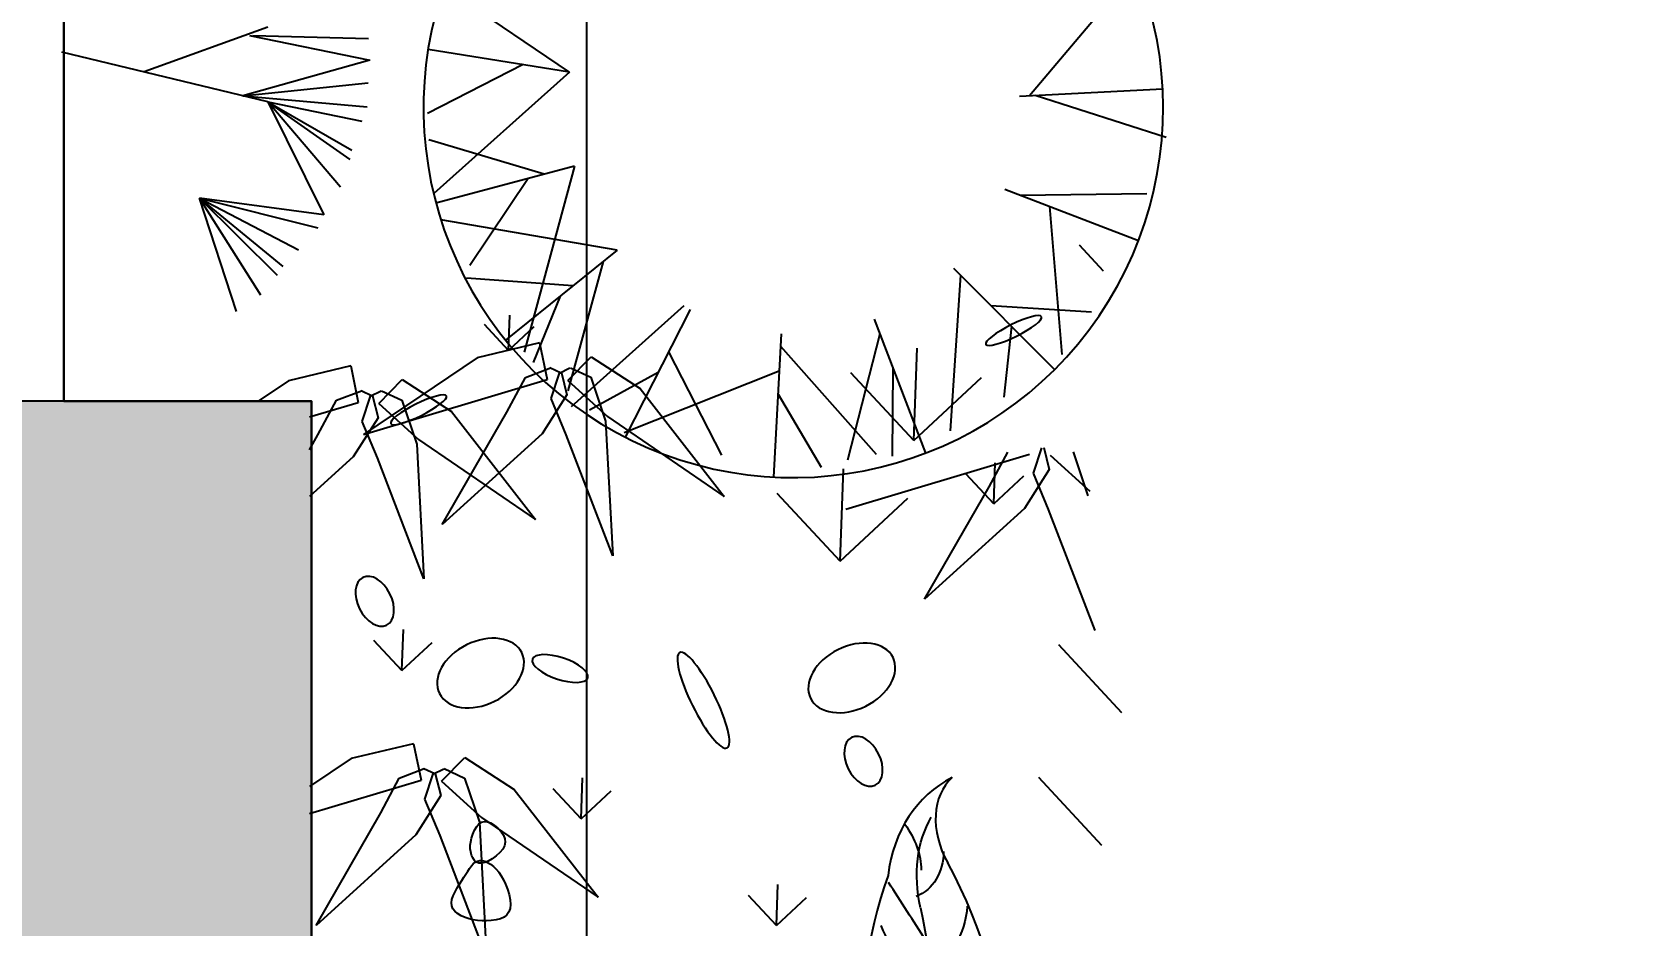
# Model space of a CAD drawing. Header units: millimetres. Extents: x 148889 to 229003, y -70503 to 111106.
# Drawn here: x 214874 to 215458, y -43255 to -42930 of the extents above; entities that cross this region are included whole.
import ezdxf

# ---------------------------------------------------------------- set-up
doc = ezdxf.new("R2010")
doc.units = ezdxf.units.MM
doc.header["$PDMODE"] = 3
for name, color, linetype in [('P-原墙线', 7, 'Continuous'), ('P-外部尺寸', 44, 'Continuous'), ('P-活动家具', 3, 'Continuous')]:
    doc.layers.add(name, color=color, linetype=linetype)
doc.styles.add('Arial', font='arial.ttf')
doc.dimstyles.new('1比80', dxfattribs={"dimscale": 80, "dimtxt": 2, "dimasz": 1.25, "dimexe": 1, "dimexo": 1, "dimgap": 0.25, "dimtad": 1, "dimdec": 0, "dimrnd": 0.005, "dimzin": 0, "dimdsep": 46, "dimtxsty": 'Arial', "dimblk": 'ARCHTICK', "dimcen": 0.125, "dimdle": 1, "dimclrd": 44, "dimclre": 44, "dimclrt": 50, "dimadec": 0, "dimazin": 0, "dimtfac": 1, "dimtdec": 0, "dimtix": 1, "dimtmove": 2, "dimatfit": 3, "dimldrblk": 'DOT', "dimfxl": 5, "dimfxlon": 1, "dimtvp": 1, "dimtolj": 1, "dimtzin": 0, "dimarcsym": 0})

# ---------------------------------------------------------------- blocks, each defined once
blk = doc.blocks.new('_ArchTick')
at = {"color": 0, "linetype": 'ByBlock', "const_width": 0.15}
blk.add_lwpolyline([(-0.5, -0.5), (0.5, 0.5)], dxfattribs=at)
blk = doc.blocks.new('*D352')
at = {"layer": 'Defpoints', "color": 0}
for p in [(214675.9467082483, -43194.42358681655), (218361.1731619699, -43194.42358681655), (214675.9467082483, -43424.42358681651)]:
    blk.add_point(p, dxfattribs=at)
at = {"layer": 'P-外部尺寸', "color": 44, "lineweight": -2}
for p, q in [((218361.1731619699, -43194.42358681655), (218361.1731619699, -43094.42358681655)), ((217961.1731619699, -43194.42358681655), (218441.1731619699, -43194.42358681655)), ((218361.1731619699, -43424.42358681651), (218361.1731619699, -43194.42358681655)), ((217961.1731619699, -43424.42358681651), (218441.1731619699, -43424.42358681651)), ((218361.1731619699, -43424.42358681651), (218361.1731619699, -43524.42358681651))]:
    blk.add_line(p, q, dxfattribs=at)
at = {"layer": 'P-外部尺寸', "color": 44, "lineweight": -2, "xscale": 100, "yscale": 100, "zscale": 100}
for p, rotation in [((218361.1731619699, -43194.42358681655), 270), ((218361.1731619699, -43424.42358681651), 90)]:
    blk.add_blockref('_ArchTick', p, dxfattribs=dict(at, rotation=rotation))
at = {"layer": 'P-外部尺寸', "color": 50, "insert": (218259.4269136752, -43309.4235868165), "char_height": 160, "attachment_point": 5, "rotation": 90, "style": 'Arial'}
blk.add_mtext('\\A1;230', dxfattribs=at)
blk = doc.blocks.new('_Dot')
at = {"color": 0, "linetype": 'ByBlock', "lineweight": -2}
blk.add_line((-0.5, 0), (-1, 0), dxfattribs=at)
at = {"color": 0, "linetype": 'ByBlock', "const_width": 0.5}
blk.add_lwpolyline([(-0.25, 0, 1), (0.25, 0, 1)], format="xyb", close=True, dxfattribs=at)
blk = doc.blocks.new('*D353')
at = {"layer": 'Defpoints', "color": 0}
for p in [(215492.6994027508, -39814.42358681653), (218361.1731619699, -39814.42358681653), (214675.9467082483, -43194.42358681655)]:
    blk.add_point(p, dxfattribs=at)
at = {"layer": 'P-外部尺寸', "color": 44, "lineweight": -2}
for p, q in [((218361.1731619699, -43274.42358681655), (218361.1731619699, -39734.42358681653)), ((217961.1731619699, -39814.42358681653), (218441.1731619699, -39814.42358681653)), ((217961.1731619699, -43194.42358681655), (218441.1731619699, -43194.42358681655))]:
    blk.add_line(p, q, dxfattribs=at)
at = {"layer": 'P-外部尺寸', "color": 44, "lineweight": -2, "xscale": 100, "yscale": 100, "zscale": 100}
for p, rotation in [((218361.1731619699, -39814.42358681653), 90), ((218361.1731619699, -43194.42358681655), 270)]:
    blk.add_blockref('_ArchTick', p, dxfattribs=dict(at, rotation=rotation))
at = {"layer": 'P-外部尺寸', "color": 50, "insert": (218259.4269136752, -41504.4235868165), "char_height": 160, "attachment_point": 5, "rotation": 90, "style": 'Arial'}
blk.add_mtext('\\A1;3380', dxfattribs=at)
blk = doc.blocks.new('A$C0E8316F6')
at = {"layer": 'P-活动家具', "color": 252}
for p, q in [((351.6939661612851, 652.3735406360938), (389.2880028198124, 697.0542367362796)), ((184.550929052959, 660.9370921274676), (138.8044851606828, 691.8234914364293)), ((74.93032742111245, 677.2521315854319), (29.89200777103542, 660.9541381115996)), ((68.21463097215747, 674.1975014432537), (111.9628820245562, 665.2308531103845)), ((111.4361458724015, 673.0058438400811), (69.39228962516063, 674.0601633176411)), ((74.85392530245008, 650.1036628756774), (-0.0002428260631859303, 668.1679124045913)), ((111.9628820245562, 665.2308531103845), (65.76355512588634, 652.2974046442905)), ((184.550929052959, 660.9370921274676), (133.1263002827764, 669.1399176780251)), ((167.7134177284606, 663.6228707398332), (132.9409681064717, 645.894246097967)), ((184.550929052959, 660.9370921274676), (135.1916178438987, 616.779730897746)), ((65.76355512588634, 652.2974046442905), (111.300081174646, 657.0200781332169)), ((348.0655393144698, 652.1873826561132), (400.0718798943271, 654.8555900418651)), ((65.76355512588634, 652.2974046442905), (110.9819994851423, 648.2968882166897)), ((101.3171892245882, 619.0723113935237), (74.85392530245008, 650.1036628756774)), ((104.8513473595085, 629.1251626243902), (74.85392530245008, 650.1036628756774)), ((74.85392530245008, 650.1036628756774), (105.4311003742041, 632.4979293863726)), ((74.85392530245008, 650.1036628756774), (108.9830803820514, 643.0395342544289)), ((74.85392530245008, 650.1036628756774), (95.2118502324156, 609.0364718393903)), ((353.6746207889519, 652.4751589628431), (401.2860758344759, 637.2086917202614)), ((175.253890258813, 623.8011866813758), (133.413074584736, 636.3263366682222)), ((186.3049487118551, 626.7492908897766), (135.9898229597893, 613.326664033928)), ((186.3049487118551, 626.7492908897766), (167.9746980096388, 559.1478654304447)), ((169.5042220287432, 622.267340744489), (148.2397315934941, 590.6472242820528)), ((342.6731858748244, 618.381985708038), (391.268599795294, 599.6666300592915)), ((78.42938718912774, 586.9466290474156), (50.04523466317914, 615.1328811131025)), ((50.04523466317914, 615.1328811131025), (80.35779366432689, 590.2702186189417)), ((72.2937745054951, 579.8931403804527), (50.04523466317914, 615.1328811131025)), ((50.04523466317914, 615.132881113168), (86.01151697168825, 596.3624718759529)), ((63.4766655076528, 573.9162365626835), (50.04523466317914, 615.132881113168)), ((50.04523466317914, 615.132881113168), (93.09471036907053, 604.3495758153877)), ((95.2118502324156, 609.0364718393903), (50.04523466317914, 615.132881113168)), ((348.2993578579044, 616.2152007974946), (394.3346749382617, 616.7739529091486)), ((201.8127569134813, 596.2306044302604), (137.743446548935, 607.2251359006186)), ((358.9832222491968, 612.1005672209212), (363.4807220512303, 558.3186289316291)), ((201.8127569134813, 596.2306044302604), (161.3070765205484, 563.5034192921084)), ((378.5927991608914, 588.594085313176), (369.8765686651168, 597.9700273194321)), ((196.7213088850258, 592.1168909798289), (183.8636059993005, 545.1012344966002)), ((323.9971322115452, 589.6924866186673), (360.77903093028, 552.8296229507396)), ((185.7505960890558, 583.2529354732105), (147.0187601612706, 586.0620090424636)), ((326.5860013577621, 587.0979188091369), (322.8793458869914, 530.5943347698703)), ((181.1527652574878, 579.5380476006612), (171.3242262793356, 555.4241543663447)), ((162.3053127299354, 559.792364716981), (162.7717992126709, 572.5854625795473)), ((226.0230275443173, 575.9179229502188), (185.1456254748045, 539.2836585239129)), ((228.3929127356678, 574.6579908913045), (204.7004778244009, 528.2850750983125)), ((337.5940779394878, 576.0656110595446), (374.2049198980967, 573.783981513101)), ((162.310337632458, 559.7929059215749), (153.5941071367124, 569.1688479278309)), ((162.310337632458, 559.7929059215749), (171.6862796386995, 568.5091364173204)), ((261.4494657636969, 565.7615511348486), (258.6669135692355, 513.76120311251)), ((297.2875109798624, 565.7976561704636), (285.5054082790157, 519.9519249126461)), ((295.2666376696143, 571.0795604164523), (313.8750967450906, 522.4431127460994)), ((345.0846668632585, 568.5585337223456), (342.3579162571987, 542.7867106592967)), ((173.6363426412281, 562.4747962240581), (150.984332623746, 557.1110156191353)), ((173.6363426412281, 562.4747962240581), (176.4075790272909, 549.2386010734335)), ((261.2136547625123, 561.354714076042), (295.8918059801799, 522.0990475514845)), ((309.6209157718695, 527.036303601868), (310.8454427890247, 560.618185491141)), ((104.9822133303678, 554.1407232458514), (82.33020331294392, 548.7769426409504)), ((104.9822133303678, 554.1407232458514), (107.7534497164888, 540.9045280952341)), ((150.984332623746, 557.1110156191353), (109.6768673580082, 529.2686646195143)), ((183.8403970872751, 548.8700275531519), (192.366779735341, 557.4840037730755)), ((192.366779735341, 557.4840037730755), (210.2445524642244, 545.9263053301183)), ((220.4997709130403, 559.2088400355933), (239.7393251586473, 521.7396207384227)), ((82.33020331294392, 548.7769426409504), (71.33589880433283, 541.3664834622905)), ((109.6768673580082, 529.2686646195143), (176.4075790272909, 549.2386010734335)), ((115.186267776473, 540.535954574967), (123.7126504245389, 549.1499307948689)), ((123.7126504245389, 549.1499307948689), (141.5904231534223, 537.5922323519917)), ((161.7527970102383, 537.392854849888), (168.490391200874, 549.9873659376171)), ((168.490391200874, 549.9873659376171), (177.54230189175, 553.4611142821814)), ((177.3930156423303, 553.5248570070253), (181.422221437213, 551.6470001651105)), ((177.819297931419, 542.3072784771284), (180.8321628536505, 551.5228446387409)), ((180.6885456798191, 551.4471899848868), (184.6869373108784, 553.389793912931)), ((181.5715076866618, 551.5832574402666), (183.5704884622537, 543.65844933685)), ((183.8403970872751, 548.8700275531519), (198.3339364197163, 535.7239165225255)), ((184.8305544846808, 553.4654485667488), (192.241344328475, 550.0188993491902)), ((216.6833868929243, 551.7390778325716), (191.8080576493812, 538.0779201840342)), ((192.241344328475, 550.0188993491902), (197.6276191652869, 534.0491800564778)), ((260.7240194598853, 552.2044073208308), (204.3352271234326, 529.8355572622677)), ((309.6232509806287, 527.033971064724), (286.7431459293293, 551.6458188311299)), ((302.0203688174952, 553.4275081846135), (301.7199125416519, 521.3040938136473)), ((309.6232509806287, 527.033971064724), (334.2350987470709, 549.9140761160452)), ((99.8362618900428, 541.6532929594105), (108.8881725809479, 545.1270413039747)), ((108.7388863314991, 545.1907840289059), (112.7680921264109, 543.3129271869111)), ((109.1651686205878, 533.9732054989217), (112.1780335428484, 543.1887716605415)), ((112.034416369017, 543.1131170067601), (116.0328080000763, 545.0557209347899)), ((112.9173783758597, 543.2491844620818), (114.9163591514516, 535.3243763586433)), ((116.1764251738787, 545.1313755885494), (123.5872150176729, 541.6848263710417)), ((183.5704884622537, 543.65844933685), (174.5739813288965, 529.4068967791682)), ((210.2445524642244, 545.9263053301183), (240.7671902716393, 506.6984880765231)), ((260.2801054522861, 543.9085403343561), (275.9533440670639, 517.3940218349017)), ((89.99975717393681, 535.5915304809678), (107.7534497164888, 540.9045280952341)), ((93.0986676994653, 529.0587818717613), (99.8362618900428, 541.6532929594105)), ((115.186267776473, 540.535954574967), (129.6798071089434, 527.3898435443189)), ((123.5872150176729, 541.6848263710417), (128.9734898544557, 525.7151070783511)), ((138.2578876179468, 496.5060529590992), (161.7527970102383, 537.392854849888)), ((141.5904231534223, 537.5922323519917), (172.1130609608081, 498.3644150983164)), ((183.3442229584616, 529.1356389261418), (177.819297931419, 542.3072784771284)), ((114.9163591514516, 535.3243763586433), (105.9198520180944, 521.0728238009833)), ((114.6900936476304, 520.8015659479352), (109.1651686205878, 533.9732054989217)), ((197.6276191652869, 534.0491800564778), (200.2574017777806, 485.1164872029549)), ((198.3339364197163, 535.7239165225255), (240.7671902716393, 506.6984880765231)), ((89.99975717393681, 523.6659310793111), (93.0986676994653, 529.0587818717613)), ((128.9734898544557, 525.7151070783511), (131.6032724669785, 476.78241422469)), ((129.6798071089434, 527.3898435443189), (172.1130609608081, 498.3644150983164)), ((174.5739813288965, 529.4068967791682), (138.2578876179468, 496.5060529590992)), ((200.2574017777806, 485.1164872029549), (183.3442229584616, 529.1356389261418)), ((105.9198520180944, 521.0728238009833), (89.99975717393681, 506.649891691668)), ((131.6032724669785, 476.78241422469), (114.6900936476304, 520.8015659479352)), ((284.9681462289882, 502.1409276505656), (351.6988578982709, 522.1108641044848)), ((337.0440758812765, 510.2651178810193), (343.7816700718249, 522.8596289686684)), ((353.110576802399, 515.1795415082597), (356.1234417246305, 524.3951076697922)), ((356.8627865576709, 524.4555204713979), (358.8617673332337, 516.5307123679013)), ((359.1316759582842, 521.7422905842031), (373.6252152906964, 508.5961795535768)), ((367.5326231994259, 522.8911623802996), (372.9188980362378, 506.9214430875872)), ((282.8815874460561, 483.1815507651991), (284.1061144631822, 516.7634326544139)), ((338.6811891163234, 504.0460562231747), (328.5122535379778, 514.9846552305098)), ((338.675286965241, 504.0453878510161), (339.2195211951039, 518.9706686906648)), ((338.6811891163234, 504.0460562231747), (349.6197881235857, 514.2149918015639)), ((358.8617673332337, 516.5307123679013), (349.8652601998765, 502.2791598102194)), ((358.6355018294125, 502.0079019572731), (353.110576802399, 515.1795415082597)), ((282.8839226547861, 483.1792182280769), (260.0038176034868, 507.791065994461)), ((313.549166488956, 469.3783159901432), (337.0440758812765, 510.2651178810193)), ((282.8839226547861, 483.1792182280769), (307.4957704212284, 506.0593232793181)), ((349.8652601998765, 502.2791598102194), (313.549166488956, 469.3783159901432)), ((375.5486806487606, 457.9887502340061), (358.6355018294125, 502.0079019572731)), ((123.6188972301024, 443.4287281331417), (124.1631314599363, 458.3540089727467)), ((123.6245635901869, 443.429251435773), (113.4556280118413, 454.36785044313)), ((123.6245635901869, 443.429251435773), (134.5631625975366, 453.5981870141622)), ((385.256737538788, 428.1381630123506), (362.3766324874596, 452.750010778771)), ((127.7800189924019, 416.8230550658482), (105.1280089749198, 411.4592744608672)), ((127.7800189924019, 416.8230550658482), (130.5512553784938, 403.5868599152309)), ((105.1280089749198, 411.4592744608672), (89.99975717393681, 401.2624227793494)), ((137.984073438507, 403.2182863948838), (146.5104560865439, 411.832262614822)), ((146.5104560865439, 411.832262614822), (164.3882288154564, 400.2745641719303)), ((89.99975717393681, 391.4513555574667), (130.5512553784938, 403.5868599152309)), ((115.8964733614994, 391.7411136916999), (122.6340675520769, 404.3356247794291)), ((122.6340675520769, 404.3356247794291), (131.6859782429819, 407.8093731239351)), ((131.5366919935332, 407.8731158488372), (135.565897788445, 405.9952590069443)), ((131.962974282651, 396.6555373189403), (134.9758392048534, 405.8711034804728)), ((134.832222031022, 405.7954488267205), (138.8306136620522, 407.7380527547284)), ((135.7151840378938, 405.9315162820785), (137.7141648134566, 398.0067081786401)), ((137.984073438507, 403.2182863948838), (152.4776127709483, 390.0721753643375)), ((138.9742308359127, 407.8137074084807), (146.3850206796778, 404.3671581909803)), ((146.3850206796778, 404.3671581909803), (151.7712955164898, 388.3974388982679)), ((188.7196001525153, 389.5441166188466), (189.2638343823492, 404.4693974584734)), ((377.9500050357601, 379.9171587995006), (355.0698999844317, 404.5290065659283)), ((137.7141648134566, 398.0067081786401), (128.7176576801285, 383.7551556209)), ((137.4878993096645, 383.4838977679756), (131.962974282651, 396.6555373189403)), ((164.3882288154564, 400.2745641719303), (194.9108666228421, 361.0467469182549)), ((188.7255336745875, 389.5445917628895), (178.5565980962419, 400.483190770181)), ((188.7255336745875, 389.5445917628895), (199.6641326819372, 399.7135273413005)), ((92.40156396917882, 350.8543118009111), (115.8964733614994, 391.7411136916999)), ((149.3967894707166, 383.9889566638958), (150.0259873279429, 385.4447161644857)), ((150.0259873279429, 385.4447161644857), (150.7775133359828, 386.7544402758504)), ((150.7775133359828, 386.7544402758504), (151.6170985991484, 387.716645845212)), ((151.6170985991484, 387.716645845212), (152.5447431174107, 388.3313328725781)), ((151.7712955164898, 388.3974388982679), (154.4010781290126, 339.4647460446868)), ((152.4776127709483, 390.0721753643375), (194.9108666228421, 361.0467469182549)), ((152.5447431174107, 388.3313328725781), (153.5604468907986, 388.5985013578611)), ((153.5604468907986, 388.5985013578611), (154.6642099192832, 388.5181513011266)), ((154.6642099192832, 388.5181513011266), (155.8560322028934, 388.0902827023529)), ((155.8560322028934, 388.0902827023529), (157.1359137416002, 387.3148955615834)), ((157.1359137416002, 387.3148955615834), (158.5038545354619, 386.1919898787964)), ((158.5038545354619, 386.1919898787964), (159.729190129874, 384.8996965032275)), ((128.7176576801285, 383.7551556209), (92.40156396917882, 350.8543118009111)), ((154.4010781290126, 339.4647460446868), (137.4878993096645, 383.4838977679756)), ((148.4459685069742, 378.7203962986459), (148.4487781781354, 379.9543647444661)), ((148.4487781781354, 379.9543647444661), (148.6081848958274, 381.2437809539115)), ((148.6081848958274, 381.2437809539115), (148.9241886599921, 382.5886449270984)), ((148.9241886599921, 382.5886449270984), (149.3967894707166, 383.9889566638958)), ((159.729190129874, 384.8996965032275), (160.5812560702907, 383.6161462842792)), ((160.897835967975, 379.8179545665334), (160.2568232926424, 378.569376973719)), ((160.5812560702907, 383.6161462842792), (161.0600523568282, 382.3413392217917)), ((161.1655789893703, 381.0752753159031), (160.897835967975, 379.8179545665334)), ((161.0600523568282, 382.3413392217917), (161.1655789893703, 381.0752753159031)), ((148.5997558823146, 377.5418756166036), (148.4459685069742, 378.7203962986459)), ((148.9101403041859, 376.4188026982229), (148.5997558823146, 377.5418756166036)), ((148.8548365288298, 372.4689195791434), (149.5189861903491, 373.2611194167985)), ((149.3771217725589, 375.3511775434672), (148.9101403041859, 376.4188026982229)), ((149.9867084403813, 374.4529400815154), (149.3771217725589, 375.3511775434672)), ((149.5189861903491, 373.2611194167985), (150.2421855795546, 373.8496513532955)), ((150.7249084604846, 373.8380302412916), (149.9867084403813, 374.4529400815154)), ((150.2421855795546, 373.8496513532955), (151.0244346965337, 374.2345153886199)), ((151.591721832956, 373.5064480228975), (150.7249084604846, 373.8380302412916)), ((151.0244346965337, 374.2345153886199), (151.8657335412572, 374.4157115227499)), ((152.5871485577663, 373.4581934262969), (151.591721832956, 373.5064480228975)), ((151.8657335412572, 374.4157115227499), (152.766082113696, 374.3932397558019)), ((153.7111886348284, 373.6932664514898), (152.5871485577663, 373.4581934262969)), ((152.766082113696, 374.3932397558019), (153.7254804139084, 374.1671000876449)), ((154.9638420642586, 374.2116670984542), (153.7111886348284, 373.6932664514898)), ((153.7254804139084, 374.1671000876449), (154.7439284418069, 373.7372925183372)), ((154.7439284418069, 373.7372925183372), (155.821426197479, 373.1038170477987)), ((156.3451088459988, 375.0133953672484), (154.9638420642586, 374.2116670984542)), ((157.8549889800779, 376.0984512577779), (156.3451088459988, 375.0133953672484)), ((159.2425409633142, 377.3295425375109), (157.8549889800779, 376.0984512577779)), ((160.2568232926424, 378.569376973719), (159.2425409633142, 377.3295425375109)), ((145.3374217149394, 367.1062326923202), (146.0959912098187, 368.3215729409712)), ((146.0959912098187, 368.3215729409712), (146.8270174386562, 369.4655117539805)), ((146.8270174386562, 369.4655117539805), (147.5305004014517, 370.5380491314136)), ((147.5305004014517, 370.5380491314136), (148.2064400981471, 371.5391850730302)), ((148.2064400981471, 371.5391850730302), (148.8548365288298, 372.4689195791434)), ((155.821426197479, 373.1038170477987), (156.8951561262656, 372.2884654636728)), ((156.8951561262656, 372.2884654636728), (157.9023006736243, 371.3130295536394)), ((157.9023006736243, 371.3130295536394), (158.8428598395549, 370.1775093176038)), ((158.8428598395549, 370.1775093176038), (159.7168336240284, 368.8819047555953)), ((159.7168336240284, 368.8819047555953), (160.5242220270738, 367.4262158675119)), ((160.5242220270738, 367.4262158675119), (161.2650250486622, 365.8104426535065)), ((141.7530305995024, 360.2930992458423), (142.1831124122546, 361.6145046739839)), ((142.1831124122546, 361.6145046739839), (142.8964536338754, 363.0318033323565)), ((142.8964536338754, 363.0318033323565), (143.7376529269677, 364.4613478880274)), ((143.7376529269677, 364.4613478880274), (144.5513089539891, 365.819491007991)), ((144.5513089539891, 365.819491007991), (145.3374217149394, 367.1062326923202)), ((161.2650250486622, 365.8104426535065), (161.9392426888226, 364.0345851134916)), ((161.9392426888226, 364.0345851134916), (162.5468749475549, 362.0986432474238)), ((162.5468749475549, 362.0986432474238), (162.9753274446412, 360.1895279050368)), ((259.7328432770737, 350.7855452226795), (249.563907698699, 361.7241442300146)), ((259.7269097550015, 350.7850700786439), (260.2711439848063, 365.7103509183071)), ((141.6062081955606, 359.0675870479317), (141.7530305995024, 360.2930992458423)), ((141.7426452005166, 357.9379680801867), (141.6062081955606, 359.0675870479317)), ((142.1623416143702, 356.9042423425926), (141.7426452005166, 357.9379680801867)), ((142.8652974370634, 355.9664098352514), (142.1623416143702, 356.9042423425926)), ((143.8515126686834, 355.1244705581194), (142.8652974370634, 355.9664098352514)), ((162.956910013454, 357.0125093397655), (162.5100400851807, 355.7446061169467)), ((163.1120057999797, 358.494149935781), (162.956910013454, 357.0125093397655)), ((162.9753274446412, 360.1895279050368), (163.1120057999797, 358.494149935781)), ((259.7328432770737, 350.7855452226795), (270.6714422843943, 360.9544808010687)), ((145.1209873091429, 354.3784245111383), (143.8515126686834, 355.1244705581194)), ((146.5538884803827, 353.7430866090072), (145.1209873091429, 354.3784245111383)), ((148.0303833042854, 353.2332717663085), (146.5538884803827, 353.7430866090072)), ((149.550471780909, 352.8489799829986), (148.0303833042854, 353.2332717663085)), ((151.1141539101664, 352.590211259143), (149.550471780909, 352.8489799829986)), ((152.7214296921156, 352.4569655946325), (151.1141539101664, 352.590211259143)), ((154.3722991267859, 352.4492429895399), (152.7214296921156, 352.4569655946325)), ((156.0667622141191, 352.5670434438289), (154.3722991267859, 352.4492429895399)), ((157.8048189541441, 352.8103669575503), (156.0667622141191, 352.5670434438289)), ((159.4187854495831, 353.2233206876408), (157.8048189541441, 352.8103669575503)), ((160.7409778032452, 353.8500117908407), (159.4187854495831, 353.2233206876408)), ((161.7713960151013, 354.6904402672881), (160.7409778032452, 353.8500117908407)), ((162.5100400851807, 355.7446061169467), (161.7713960151013, 354.6904402672881))]:
    blk.add_line(p, q, dxfattribs=at)
blk.add_arc((265.8484184223344, 647.9691983586818), 134.3999999997905, 157.1756974676447, 50.02474233340746, dxfattribs=at)
at = {"layer": 'P-活动家具', "color": 252, "extrusion": (0, 0, -1)}
for centre, major_axis, ratio, start_param, end_param in [((345.9498877787555, 567.0110757693328), (10.12884034156831, 5.025478449351517), 0.2000003387446159, 3.141592653589201, 9.424777960768786), ((129.667426250322, 538.2098963777753), (10.12884034156831, 5.025478449351517), 0.2000003387446159, 3.141592653589201, 9.424777960768786), ((113.7302426121605, 468.6198381645227), (-4.302670385135769, 8.672022338304874), 0.6363634626901601, 3.141592653589441, 9.424777960769028), ((233.1618128421251, 432.6723550651659), (-8.599153337384282, 17.33157391975115), 0.2274361286918017, 3.141592653588823, 9.42477796076841), ((291.3286062732805, 410.4821077265588), (-4.302670385135769, 8.672022338304874), 0.6363634626901601, 3.141592653589441, 9.424777960769028), ((291.1670603490493, 377.6584618824709), (-15.94630641364438, 19.2202899735896), 0.7249066119293855, 1.65409354955508, 2.415304224696094), ((361.5915060983971, 352.6498630659044), (-38.30908671835238, 46.17443916130481), 0.7249066119309303, -0.9444227614596487, -0.2595554297910716), ((296.0994255291298, 385.8299621808837), (-18.33627198131901, 22.10094647438602), 0.7249066119305455, 2.433371620671211, 3.360156520405878), ((1912604.855942371, 963189.2639294853), (-1863223.891676166, 2245762.563854522), 0.7249082347156811, -1.40554749250235, -1.405538844764907), ((12.95660480260267, 384.7842713696882), (-231.0988324445429, 278.5464205227474), 0.7249066119303171, 2.197169892132682, 2.597442508546559), ((291.2936884756491, 372.7713060914102), (-28.50813923204448, 34.36123001957833), 0.724906611929613, 2.492658151027587, 3.328631224311766), ((341.5563472615904, 357.4707038602501), (-36.45636869982377, 43.94133410056368), 0.7249066119291462, 4.566556184668968, 5.123491738703415)]:
    blk.add_ellipse(centre, major_axis=major_axis, ratio=ratio, start_param=start_param, end_param=end_param, dxfattribs=at)
at = {"layer": 'P-活动家具', "color": 252, "extrusion": (0, 0, -0.9999999999999999)}
for centre in [(152.1862114758696, 442.5325561420177), (287.1019035706995, 440.7821289839558)]:
    blk.add_ellipse(centre, major_axis=(14.96817383711501, 7.42653971312278), ratio=0.6842106318802542, dxfattribs=at)
at = {"layer": 'P-活动家具', "color": 252, "extrusion": (0, 0, -1)}
blk.add_ellipse((181.0826167542255, 444.1985420426354), major_axis=(10.0430198740101, -3.386099777759108), ratio=0.3721369733220959, dxfattribs=at)
at = {"layer": 'P-活动家具', "color": 252}
for centre, major_axis, ratio, start_param, end_param in [((365.3632425639953, 340.0475038306686), (-49.37430211794378, 59.51148681874031), 0.7249066119306656, -0.1617523676617392, 0.5988199323692744), ((343.7583338138938, 381.1194202828701), (-19.74482150707397, 23.79868948923297), 0.7249066119299767, 0.02543799782821554, 1.305881157390411), ((215.7282711751468, 336.6270431990342), (-96.11046183495037, 115.8431863799032), 0.7249066119304571, 3.349810252510627, 4.447473810980887), ((492.4540169837419, 244.262311851744), (-152.0547601800683, 183.2735748763849), 0.7249066119305467, 0.4064352697892197, 1.163722468221569)]:
    blk.add_ellipse(centre, major_axis=major_axis, ratio=ratio, start_param=start_param, end_param=end_param, dxfattribs=at)

msp = doc.modelspace()

# ---------------------------------------------------------------- hatches: boundary and pattern name
at = {"layer": 'P-原墙线'}
h = msp.add_hatch(color=8, dxfattribs=at)
h.dxf.hatch_style = 1
h.paths.add_polyline_path([(214675.9467082484, -39594.42358681655), (214675.9467082483, -39904.42358681652), (215085.9467082483, -39904.42358681653), (215085.9467082483, -39594.42358681656)])
h.paths.add_polyline_path([(214975.9467082484, -43064.42358681653), (214675.9467082483, -43064.42358681653), (214675.9467082483, -43564.42358681652), (214975.9467082483, -43564.42358681652)])
h.paths.add_polyline_path([(215075.9467082483, -46939.42358681655), (214675.9467082483, -46939.42358681653), (214675.9467082484, -47289.42358681654), (215075.9467082483, -47289.42358681653)])
h.paths.add_polyline_path([(216245.9467082484, -47289.42358681653), (216895.9467082483, -47289.42358681653), (216895.9467082483, -46939.42358681654), (216245.9467082483, -46939.42358681654)])
h.paths.add_polyline_path([(210055.9467082483, -49019.42358681654), (210055.9467082484, -49439.42358681654), (210430.9467082483, -49439.42358681654), (210430.9467082484, -49019.42358681654)])
h.paths.add_polyline_path([(212500.9467082483, -50589.42358681654), (212775.9467082483, -50589.42358681655), (212775.9467082484, -50259.42358681654), (212500.9467082483, -50259.42358681653)])
h.paths.add_polyline_path([(216245.9467082483, -50349.42358681654), (216245.9467082484, -50589.42358681654), (216895.9467082483, -50589.42358681655), (216895.9467082483, -50349.42358681653)])
h.paths.add_polyline_path([(204880.9467082483, -48899.42358681653), (204400.9467082483, -48899.42358681653), (204400.9467082483, -49289.42358681653), (204880.9467082483, -49289.42358681653)])
h.paths.add_polyline_path([(203430.9467082483, -46819.42358681653), (203430.9467082483, -46569.42358681654), (202860.9467082483, -46569.42358681653), (202860.9467082483, -46819.42358681653)])
h.paths.add_polyline_path([(202860.9467082483, -43554.42358681653), (202860.9467082483, -43914.42358681655), (203290.9467082483, -43914.42358681653), (203290.9467082483, -43554.42358681655)])
h.paths.add_polyline_path([(207180.9467082483, -43824.42358681655), (207180.9467082483, -43504.42358681655), (206760.9467082483, -43504.42358681655), (206760.9467082483, -43824.42358681655)])
h.paths.add_polyline_path([(209965.9467082484, -43824.42358681654), (210290.9467082484, -43824.42358681654), (210290.9467082483, -43194.42358681655), (209965.9467082483, -43194.42358681654)])
h.paths.add_polyline_path([(209185.9467082483, -39594.42358681656), (208945.9467082483, -39594.42358681656), (208945.9467082483, -39954.42358681656), (209185.9467082483, -39954.42358681656)])
h.paths.add_polyline_path([(207190.9467082483, -40814.42358681654), (207190.9467082483, -40574.42358681655), (206770.9467082483, -40574.42358681654), (206770.9467082483, -40814.42358681656)])
h.paths.add_polyline_path([(204890.9467082484, -40574.42358681656), (204460.9467082483, -40574.42358681655), (204460.9467082483, -40814.42358681656), (204890.9467082483, -40814.42358681655)])

# ---------------------------------------------------------------- linework, layer by layer
for p, q in [((214885.9467082483, -42644.42358681739), (214885.9467082483, -43064.42358681739)), ((214885.9467082483, -43064.42358681653), (214975.9467082483, -43064.42358681653)), ((214975.9467082483, -43064.42358681653), (214975.9467082483, -43744.42358681652)), ((214975.9467082483, -43064.42358681739), (214975.9467082483, -43744.42358681739))]:
    msp.add_line(p, q, dxfattribs=at)
msp.add_lwpolyline([(214675.9467082483, -43564.42358681652), (214975.9467082483, -43564.42358681652), (214975.9467082483, -43064.42358681653), (214675.9467082483, -43064.42358681653)], close=True, dxfattribs=at)
at = {"layer": 'P-活动家具'}
msp.add_lwpolyline([(214885.9467082483, -42644.42358681739), (215075.9467082483, -42644.42358681739), (215075.9467082483, -43564.42358681652), (214975.9467082483, -43564.42358681653), (214975.9467082483, -43064.42358681653), (214885.9467082483, -43064.42358681653), (214885.9467082483, -42644.42358681739)], dxfattribs=at)

# ---------------------------------------------------------------- block references
msp.add_blockref('A$C0E8316F6', (214885.240491031, -43605.79007027882), dxfattribs=at)

# ---------------------------------------------------------------- dimensions: what is measured, and where the dimension line sits
at = {"layer": 'P-外部尺寸'}
for base, p1, p2, picture, middle in [((218361.1731619699, -39814.42358681653), (214675.9467082483, -43194.42358681655), (215492.6994027508, -39814.42358681653), '*D353', (218259.4269136752, -41504.4235868165)), ((218361.1731619699, -43194.42358681655), (214675.9467082483, -43424.42358681651), (214675.9467082483, -43194.42358681655), '*D352', (218259.4269136752, -43309.4235868165))]:
    dim = msp.add_linear_dim(base=base, p1=p1, p2=p2, angle=90, dimstyle='1比80', dxfattribs=at)
    dim.commit()
    dim.dimension.update_dxf_attribs({"geometry": picture, "text_midpoint": middle})

doc.saveas('drawing.dxf')
